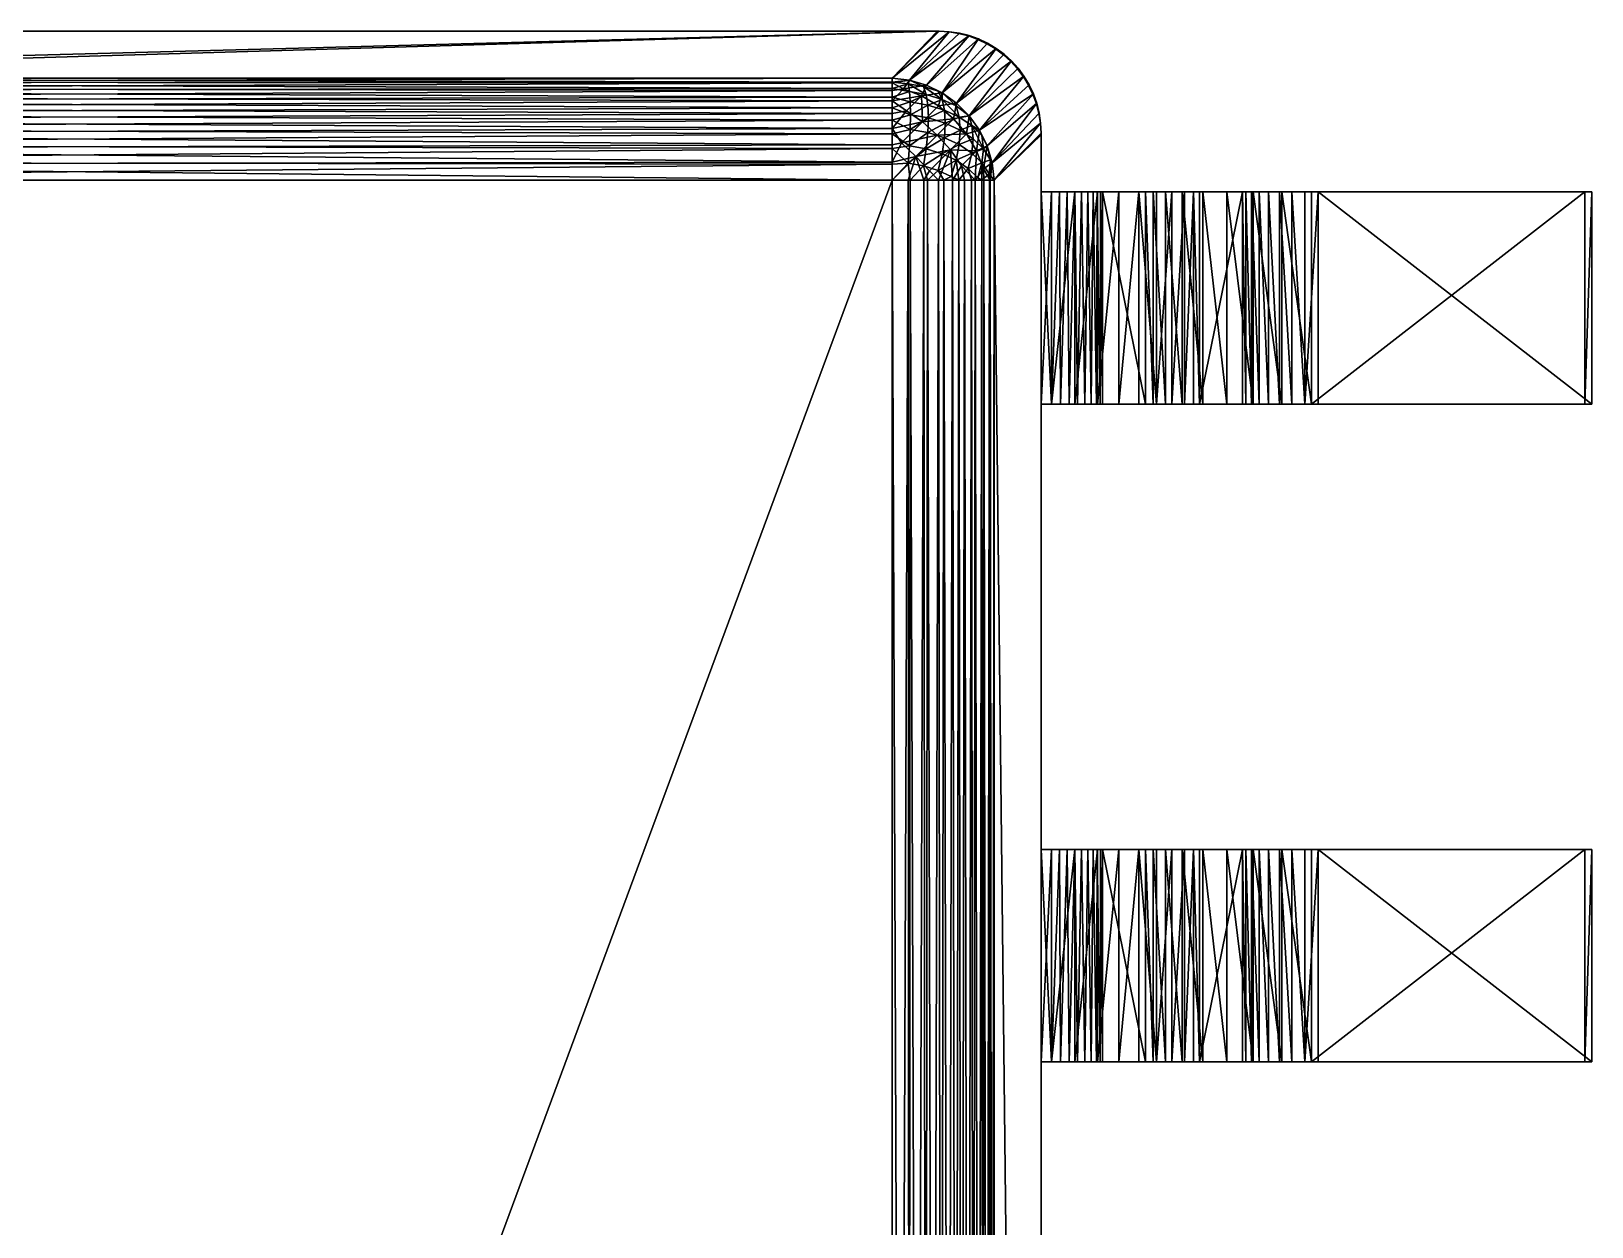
# Model space of a CAD drawing. Extents: x -3.01 to 3.01, y -4.33 to 4.33.
# Drawn here: x 0 to 3.013, y 2.017 to 4.325 of the extents above; entities that cross this region are included whole.
import ezdxf

# ---------------------------------------------------------------- set-up
doc = ezdxf.new("R2010")
doc.units = 0
for name, color, linetype in [('BODY_SO_ncl1_1', 250, 'CONTINUOUS'), ('LEAD_SO_ncl1_1', 7, 'CONTINUOUS'), ('LEAD_SO_ncl1_3', 7, 'CONTINUOUS')]:
    doc.layers.add(name, color=color, linetype=linetype)

msp = doc.modelspace()

# ---------------------------------------------------------------- meshes
at = {"layer": 'BODY_SO_ncl1_1', "color": 250}
mesh = msp.add_polyface(dxfattribs=at)
corners = [(1.695845, 4.230348, 1.589962), (1.662278, 4.234239, 1.58473), (1.772716, 4.324042, 1.069994), (-1.75, 4.325, 1.07), (1.75, 4.325, 1.07), (-1.328829, 4.234239, 1.58473), (1.662278, 4.190487, 1.678558), (1.662278, 4.165835, 1.703209), (-1.328829, 4.177321, 1.692786), (1.662278, 4.210483, 1.65), (-1.328829, 4.197702, 1.669432), (1.662278, 4.225216, 1.618404), (-1.328829, 4.21423, 1.643209), (-1.328829, 4.226507, 1.614747), (1.728431, 4.220814, 1.594027), (1.684398, 4.213867, 1.641252), (1.71906, 4.200326, 1.650952), (1.689832, 4.171098, 1.696058), (-1.340562, 4.188566, 1.680285), (-1.75, 4.325, 0.88), (1.75, 4.325, 0.88), (1.662278, 4.234239, 0.36527), (-1.662278, 4.234239, 0.36527), (1.695845, 4.230348, 0.360038), (1.772716, 4.324042, 0.880006), (1.693213, 4.223426, 0.333729), (1.662278, 4.21423, 0.306791), (1.695844, 4.20854, 0.302315), (1.662278, 4.226507, 0.335253), (1.662278, 4.197702, 0.280568), (1.662278, 4.177321, 0.257214), (1.697456, 4.188451, 0.273868), (1.723153, 4.218113, 0.340061), (1.728431, 4.220814, 0.355973), (1.728331, 4.202776, 0.309185), (1.697998, 4.163768, 0.249255), (1.731502, 4.182409, 0.281068), (-1.662278, 4.190487, 0.271442), (-1.662278, 4.165835, 0.246791), (-1.662278, 4.210483, 0.3), (-1.662278, 4.225216, 0.331596)]
mesh.append_faces([[corners[k] for k in face] for face in [(0, 1, 2), (3, 4, 5), (5, 4, 1), (6, 7, 8), (9, 6, 10), (11, 9, 12), (1, 11, 13), (5, 1, 13), (13, 11, 12), (12, 9, 10), (10, 6, 8), (0, 14, 15), (1, 0, 11), (11, 0, 15), (15, 14, 16), (6, 9, 15), (6, 16, 17), (9, 11, 15), (6, 15, 16), (10, 18, 12), (3, 19, 4), (4, 19, 20), (21, 20, 22), (22, 20, 19), (21, 23, 24), (25, 26, 27), (21, 28, 23), (28, 26, 25), (29, 30, 31), (32, 23, 25), (27, 29, 31), (26, 29, 27), (33, 23, 32), (23, 28, 25), (27, 34, 25), (25, 34, 32), (31, 34, 27), (35, 36, 31), (37, 38, 30), (39, 37, 29), (40, 39, 26), (22, 40, 28), (21, 22, 28), (28, 40, 26), (26, 39, 29), (29, 37, 30)]], dxfattribs={"color": 250})
mesh = msp.add_polyface(dxfattribs=at)
corners = [(1.772241, 4.323758, 1.069994), (1.791246, 4.320701, 1.070002), (1.772716, 4.324042, 1.069994), (1.753031, 4.324986, 1.070049), (1.792081, 4.321186, 1.070002), (1.759083, 4.205914, 1.596804), (1.728431, 4.220814, 1.594027), (1.829195, 4.309982, 1.07), (1.695845, 4.230348, 1.589962), (1.810963, 4.316479, 1.07), (1.662278, 4.234239, 1.58473), (1.752279, 4.324992, 1.070025), (1.751518, 4.324994, 1.070033), (1.75, 4.325, 1.07), (1.71906, 4.200326, 1.650952), (1.751622, 4.180756, 1.656918), (1.786905, 4.186084, 1.598214), (1.720667, 4.149801, 1.704691), (1.751517, 4.324999, 0.880008), (1.75, 4.325, 0.88), (1.753031, 4.324986, 0.879951), (1.662278, 4.234239, 0.36527), (1.772716, 4.324042, 0.880006), (1.772241, 4.323758, 0.880006), (1.792081, 4.321186, 0.879998), (1.791246, 4.320701, 0.879998), (1.728431, 4.220814, 0.355973), (1.759083, 4.205914, 0.353196), (1.829195, 4.309982, 0.88), (1.695845, 4.230348, 0.360038), (1.810963, 4.316479, 0.88), (1.785957, 4.180638, 0.335568), (1.758694, 4.193374, 0.320389), (1.786905, 4.186084, 0.351786), (1.723153, 4.218113, 0.340061), (1.751136, 4.209449, 0.350387), (1.728331, 4.202776, 0.309185), (1.791894, 4.159209, 0.308718), (1.697456, 4.188451, 0.273868), (1.731502, 4.182409, 0.281068), (1.763323, 4.172556, 0.292811)]
mesh.append_faces([[corners[k] for k in face] for face in [(0, 1, 2), (3, 0, 2), (1, 4, 2), (5, 6, 7), (6, 8, 9), (7, 6, 9), (9, 8, 4), (4, 8, 2), (2, 10, 3), (11, 3, 12), (12, 3, 10), (13, 12, 10), (14, 5, 15), (5, 16, 15), (15, 17, 14), (6, 5, 14), (18, 19, 20), (20, 19, 21), (22, 23, 20), (24, 25, 22), (25, 23, 22), (13, 19, 18), (11, 12, 18), (3, 11, 20), (1, 0, 25), (0, 3, 23), (25, 0, 23), (23, 3, 20), (12, 13, 18), (20, 11, 18), (26, 27, 28), (29, 26, 30), (20, 21, 22), (22, 29, 24), (24, 29, 30), (31, 27, 32), (33, 27, 31), (26, 34, 35), (32, 27, 35), (36, 32, 34), (27, 26, 35), (34, 32, 35), (32, 37, 31), (36, 38, 39), (39, 32, 36), (32, 39, 40)]], dxfattribs={"color": 250})
mesh = msp.add_polyface(dxfattribs=at)
corners = [(1.861743, 4.290872, 1.07), (1.877171, 4.279361, 1.07), (1.8631, 4.29191, 1.07), (1.84528, 4.300846, 1.07), (1.846623, 4.301764, 1.07), (1.878491, 4.280509, 1.07), (1.827935, 4.309191, 1.07), (1.829195, 4.309982, 1.07), (1.809867, 4.315829, 1.07), (1.810963, 4.316479, 1.07), (1.791246, 4.320701, 1.070002), (1.792081, 4.321186, 1.070002), (1.786905, 4.186084, 1.598214), (1.759083, 4.205914, 1.596804), (1.811084, 4.161905, 1.598214), (1.892667, 4.267667, 1.07), (1.830914, 4.134083, 1.596804), (1.91691, 4.2381, 1.07), (1.905509, 4.253491, 1.07), (1.810963, 4.316479, 0.88), (1.809868, 4.315829, 0.88), (1.792081, 4.321186, 0.879998), (1.791246, 4.320701, 0.879998), (1.829195, 4.309982, 0.88), (1.827935, 4.30919, 0.88), (1.846623, 4.301764, 0.88), (1.845281, 4.300845, 0.88), (1.8631, 4.29191, 0.88), (1.861744, 4.290872, 0.88), (1.877171, 4.279361, 0.88), (1.811084, 4.161905, 0.351786), (1.830914, 4.134083, 0.353196), (1.91691, 4.2381, 0.88), (1.786905, 4.186084, 0.351786), (1.892667, 4.267667, 0.88), (1.759083, 4.205914, 0.353196), (1.728431, 4.220814, 0.355973), (1.878491, 4.280509, 0.88), (1.905509, 4.253491, 0.88)]
mesh.append_faces([[corners[k] for k in face] for face in [(0, 1, 2), (3, 0, 4), (1, 5, 2), (6, 3, 7), (0, 2, 4), (8, 6, 9), (3, 4, 7), (10, 8, 11), (6, 7, 9), (8, 9, 11), (12, 13, 2), (14, 12, 15), (16, 14, 17), (18, 14, 15), (15, 12, 5), (5, 12, 2), (2, 13, 4), (4, 13, 7), (19, 20, 21), (20, 22, 21), (23, 24, 19), (24, 20, 19), (25, 26, 23), (26, 24, 23), (27, 28, 25), (28, 26, 25), (29, 28, 27), (0, 3, 28), (1, 0, 29), (3, 6, 26), (6, 8, 24), (8, 10, 20), (29, 0, 28), (28, 3, 26), (26, 6, 24), (24, 8, 20), (20, 10, 22), (30, 31, 32), (33, 30, 34), (35, 33, 27), (19, 36, 23), (23, 35, 25), (25, 35, 27), (27, 33, 37), (37, 33, 34), (34, 30, 38)]], dxfattribs={"color": 250})
mesh = msp.add_polyface(dxfattribs=at)
corners = [(1.934191, 4.202935, 1.07), (1.940829, 4.184867, 1.07), (1.941479, 4.185963, 1.07), (1.946186, 4.167081, 1.070002), (1.925846, 4.22028, 1.07), (1.934982, 4.204195, 1.07), (1.915872, 4.236743, 1.07), (1.926764, 4.221623, 1.07), (1.904361, 4.252171, 1.07), (1.91691, 4.2381, 1.07), (1.891421, 4.266421, 1.07), (1.905509, 4.253491, 1.07), (1.877171, 4.279361, 1.07), (1.878491, 4.280509, 1.07), (1.892667, 4.267667, 1.07), (1.830914, 4.134083, 1.596804), (1.811084, 4.161905, 1.598214), (1.878491, 4.280509, 0.88), (1.877171, 4.279361, 0.88), (1.8631, 4.29191, 0.88), (1.892667, 4.267667, 0.88), (1.891421, 4.266421, 0.88), (1.905509, 4.253491, 0.88), (1.904361, 4.252171, 0.88), (1.91691, 4.2381, 0.88), (1.915872, 4.236743, 0.88), (1.925845, 4.220281, 0.88), (1.926764, 4.221623, 0.88), (1.93419, 4.202935, 0.88), (1.934982, 4.204195, 0.88), (1.940829, 4.184868, 0.88), (1.941479, 4.185963, 0.88), (1.946186, 4.167081, 0.879998), (1.945701, 4.166246, 0.879998), (1.811084, 4.161905, 0.351786), (1.830914, 4.134083, 0.353196)]
mesh.append_faces([[corners[k] for k in face] for face in [(0, 1, 2), (1, 3, 2), (4, 0, 5), (0, 2, 5), (6, 4, 7), (4, 5, 7), (8, 6, 9), (6, 7, 9), (10, 8, 11), (8, 9, 11), (12, 10, 13), (10, 11, 14), (10, 14, 13), (5, 15, 7), (7, 15, 9), (9, 16, 11), (17, 18, 19), (20, 21, 17), (21, 18, 17), (22, 21, 20), (23, 21, 22), (24, 23, 22), (25, 23, 24), (26, 25, 27), (28, 26, 29), (25, 24, 27), (30, 28, 31), (26, 27, 29), (28, 29, 31), (30, 31, 32), (23, 10, 21), (6, 8, 25), (4, 6, 26), (0, 4, 28), (1, 0, 30), (8, 10, 23), (10, 12, 21), (33, 1, 30), (30, 0, 28), (28, 4, 26), (26, 6, 25), (25, 8, 23), (21, 12, 18), (22, 34, 24), (24, 35, 27), (27, 35, 29)]], dxfattribs={"color": 250})
mesh = msp.add_polyface(dxfattribs=at)
corners = [(-1.328829, 4.177321, 1.692786), (1.662278, 4.165835, 1.703209), (-1.328829, 4.153576, 1.71271), (1.662278, 4.137278, 1.723205), (-1.328829, 4.127038, 1.728727), (1.662278, 4.105682, 1.737939), (-1.328829, 4.098343, 1.74045), (-1.862294, 4.171413, 1.284867), (-1.850813, 4.200758, 1.27856), (-1.457462, 4.10003, 1.689698), (-1.870454, 4.140447, 1.287567), (-1.465622, 4.069064, 1.692398), (-1.445981, 4.129375, 1.683392), (-1.836307, 4.227726, 1.26881), (-1.431476, 4.156343, 1.673641), (-1.349969, 4.164343, 1.702996), (-1.357606, 4.136186, 1.721432), (-1.363236, 4.104968, 1.735025), (-1.422065, 4.164343, 1.673132), (-1.429702, 4.136186, 1.691569), (-1.435332, 4.104968, 1.705162), (-1.400664, 4.106294, 1.723426), (-1.394924, 4.138124, 1.709567), (-1.41432, 4.180237, 1.660698), (-1.387137, 4.166832, 1.690769), (-1.377546, 4.19153, 1.667614), (-1.825326, 4.09406, 0.299048), (-1.774801, 4.095667, 0.245309), (-1.805756, 4.126622, 0.293082), (-1.780882, 4.155882, 0.291068), (-1.811084, 4.161905, 0.351786), (-1.751622, 4.180756, 0.293082), (-1.786905, 4.186084, 0.351786), (-1.662278, 4.137278, 0.226795), (-1.662278, 4.165835, 0.246791), (-1.689832, 4.171098, 0.253942), (-1.680401, 4.109535, 0.214392), (-1.720667, 4.149801, 0.245309), (-1.662278, 4.105682, 0.212061), (-1.749344, 4.124344, 0.242396), (-1.71906, 4.200326, 0.299048), (-1.662278, 4.190487, 0.271442), (-1.708319, 4.083319, 0.210896), (1.662278, 4.127038, 0.221273), (1.662278, 4.153576, 0.23729)]
mesh.append_faces([[corners[k] for k in face] for face in [(0, 1, 2), (2, 3, 4), (4, 5, 6), (7, 8, 9), (10, 7, 11), (11, 7, 9), (9, 8, 12), (12, 13, 14), (15, 2, 16), (4, 6, 17), (14, 18, 19), (9, 12, 20), (20, 12, 19), (21, 20, 22), (2, 4, 16), (0, 2, 15), (16, 4, 17), (18, 23, 24), (16, 22, 15), (12, 14, 19), (22, 20, 19), (14, 23, 18), (22, 19, 18), (25, 15, 24), (22, 18, 24), (15, 22, 24), (21, 16, 17), (16, 21, 22), (26, 27, 28), (29, 30, 28), (31, 32, 29), (33, 34, 35), (36, 33, 37), (38, 33, 36), (39, 36, 37), (37, 35, 40), (32, 30, 29), (34, 41, 35), (37, 33, 35), (36, 39, 42), (29, 37, 31), (37, 29, 39), (28, 39, 29), (39, 28, 27), (33, 38, 43), (34, 33, 44)]], dxfattribs={"color": 250})
mesh = msp.add_polyface(dxfattribs=at)
corners = [(1.662278, 4.137278, 1.723205), (1.662278, 4.105682, 1.737939), (-1.328829, 4.127038, 1.728727), (1.662278, 4.165835, 1.703209), (-1.328829, 4.153576, 1.71271), (1.780882, 4.155882, 1.658932), (1.811084, 4.161905, 1.598214), (1.805756, 4.126622, 1.656918), (1.751622, 4.180756, 1.656918), (1.786905, 4.186084, 1.598214), (1.689832, 4.171098, 1.696058), (1.680401, 4.109535, 1.735608), (1.720667, 4.149801, 1.704691), (1.749344, 4.124344, 1.707604), (1.71906, 4.200326, 1.650952), (1.662278, 4.190487, 1.678558), (1.708319, 4.083319, 1.739104), (1.774801, 4.095667, 1.704691), (1.697456, 4.188451, 0.273868), (1.662278, 4.177321, 0.257214), (1.697998, 4.163768, 0.249255), (1.662278, 4.153576, 0.23729), (1.662278, 4.127038, 0.221273), (1.697456, 4.135242, 0.229221), (1.811084, 4.161905, 0.351786), (1.786905, 4.186084, 0.351786), (1.785957, 4.180638, 0.335568), (1.763323, 4.172556, 0.292811), (1.791894, 4.159209, 0.308718), (1.758694, 4.193374, 0.320389), (1.662278, 4.098343, 0.20955), (1.695844, 4.103739, 0.214376), (1.731502, 4.182409, 0.281068), (1.73257, 4.157633, 0.256566), (1.764882, 4.147628, 0.268489), (1.793894, 4.134075, 0.284642), (1.731502, 4.129201, 0.236421), (1.728331, 4.097975, 0.221246), (1.763323, 4.119348, 0.248163), (1.758694, 4.088573, 0.232451), (1.791894, 4.106, 0.264071), (1.816297, 4.142795, 0.328279), (-1.662278, 4.165835, 0.246791), (-1.662278, 4.137278, 0.226795), (-1.662278, 4.105682, 0.212061)]
mesh.append_faces([[corners[k] for k in face] for face in [(0, 1, 2), (3, 0, 4), (5, 6, 7), (8, 9, 5), (0, 3, 10), (11, 0, 12), (1, 0, 11), (13, 11, 12), (12, 10, 14), (9, 6, 5), (3, 15, 10), (12, 0, 10), (11, 13, 16), (5, 12, 8), (12, 5, 13), (7, 13, 5), (13, 7, 17), (18, 19, 20), (21, 22, 23), (24, 25, 26), (19, 21, 20), (27, 28, 29), (22, 30, 31), (20, 21, 23), (23, 22, 31), (28, 24, 26), (32, 20, 33), (33, 27, 32), (27, 33, 34), (34, 28, 27), (28, 34, 35), (23, 33, 20), (33, 23, 36), (31, 36, 23), (36, 31, 37), (36, 34, 33), (34, 36, 38), (37, 38, 36), (38, 37, 39), (38, 35, 34), (35, 38, 40), (39, 40, 38), (35, 41, 28), (19, 42, 21), (21, 43, 22), (22, 44, 30)]], dxfattribs={"color": 250})
mesh = msp.add_polyface(dxfattribs=at)
corners = [(1.949042, 4.147716, 1.069994), (1.948758, 4.147241, 1.069994), (1.949986, 4.128031, 1.070049), (1.945701, 4.166246, 1.070002), (1.940829, 4.184867, 1.07), (1.946186, 4.167081, 1.070002), (1.949992, 4.127279, 1.070025), (1.949994, 4.126518, 1.070033), (1.845814, 4.103431, 1.594027), (1.830914, 4.134083, 1.596804), (1.934982, 4.204195, 1.07), (1.855348, 4.070845, 1.589962), (1.941479, 4.185963, 1.07), (1.859239, 4.037278, 1.58473), (1.825326, 4.09406, 1.650952), (1.774801, 4.095667, 1.704691), (1.805756, 4.126622, 1.656918), (1.811084, 4.161905, 1.598214), (1.945701, 4.166246, 0.879998), (1.940829, 4.184868, 0.88), (1.946186, 4.167081, 0.879998), (1.948758, 4.147241, 0.880006), (1.949042, 4.147716, 0.880006), (1.949986, 4.128031, 0.879951), (1.949999, 4.126517, 0.880008), (1.95, 4.125, 0.88), (1.95, 4.125, 1.07), (1.830914, 4.134083, 0.353196), (1.845814, 4.103431, 0.355973), (1.934982, 4.204195, 0.88), (1.855348, 4.070845, 0.360038), (1.941479, 4.185963, 0.88), (1.859239, 4.037278, 0.36527), (1.816297, 4.142795, 0.328279), (1.811084, 4.161905, 0.351786), (1.791894, 4.159209, 0.308718), (1.835748, 4.123844, 0.350864), (1.838424, 4.098165, 0.327437), (1.818673, 4.117408, 0.304504), (1.793894, 4.134075, 0.284642), (1.791894, 4.106, 0.264071), (1.816297, 4.089586, 0.283631)]
mesh.append_faces([[corners[k] for k in face] for face in [(0, 1, 2), (3, 1, 0), (4, 3, 5), (3, 0, 5), (6, 7, 2), (8, 9, 10), (11, 8, 12), (2, 13, 0), (0, 11, 5), (5, 11, 12), (12, 8, 10), (14, 15, 16), (17, 9, 16), (9, 8, 14), (16, 9, 14), (18, 19, 20), (21, 18, 22), (23, 21, 22), (18, 20, 22), (24, 23, 25), (3, 4, 18), (1, 3, 21), (2, 1, 23), (6, 2, 23), (7, 6, 24), (26, 7, 24), (25, 26, 24), (24, 6, 23), (23, 1, 21), (21, 3, 18), (27, 28, 29), (28, 30, 31), (29, 28, 31), (31, 30, 20), (20, 30, 22), (22, 32, 23), (33, 34, 35), (27, 34, 33), (27, 33, 36), (37, 36, 33), (38, 37, 33), (28, 27, 36), (37, 28, 36), (33, 39, 38), (40, 38, 39), (38, 40, 41)]], dxfattribs={"color": 250})
mesh = msp.add_polyface(dxfattribs=at)
corners = [(-1.949986, 4.128031, 0.879951), (-1.95, 4.125, 0.88), (-1.859239, 4.037278, 0.36527), (1.662278, 4.072007, 1.746962), (1.662278, 4.037278, 1.75), (-1.328829, 4.068181, 1.747598), (1.662278, 4.105682, 1.737939), (-1.328829, 4.098343, 1.74045), (1.680401, 4.109535, 1.735608), (1.708319, 4.083319, 1.739104), (-1.875082, 4.10866, 1.28659), (-1.870454, 4.140447, 1.287567), (-1.47025, 4.037278, 1.691421), (-1.465622, 4.069064, 1.692398), (-1.457462, 4.10003, 1.689698), (-1.438781, 4.071655, 1.713489), (-1.404181, 4.072329, 1.731916), (-1.419627, 4.037278, 1.728201), (-1.360116, 4.037278, 1.747538), (-1.390632, 4.037278, 1.740211), (-1.366685, 4.071655, 1.743352), (-1.435332, 4.104968, 1.705162), (-1.363236, 4.104968, 1.735025), (-1.446386, 4.037278, 1.711803), (-1.400664, 4.106294, 1.723426), (-1.855348, 4.070845, 0.360038), (-1.949042, 4.147716, 0.880006), (1.662278, 4.068181, 0.202402), (1.662278, 4.037278, 0.2), (1.693213, 4.070217, 0.205172), (1.662278, 4.098343, 0.20955), (-1.845814, 4.103431, 0.355973), (-1.838867, 4.059398, 0.308748), (-1.851507, 4.037278, 0.335253), (-1.662278, 4.072007, 0.203038), (-1.662278, 4.105682, 0.212061), (-1.680401, 4.109535, 0.214392), (-1.708319, 4.083319, 0.210896), (-1.723343, 4.037278, 0.20955), (-1.734535, 4.055401, 0.214392), (-1.778576, 4.037278, 0.23729), (-1.774801, 4.095667, 0.245309), (-1.796098, 4.064832, 0.253942), (-1.825326, 4.09406, 0.299048), (-1.752038, 4.037278, 0.221273), (-1.822702, 4.037278, 0.280568), (-1.693181, 4.037278, 0.202402), (-1.749344, 4.124344, 0.242396), (-1.662278, 4.037278, 0.2)]
mesh.append_faces([[corners[k] for k in face] for face in [(0, 1, 2), (3, 4, 5), (6, 3, 7), (7, 3, 5), (3, 6, 8), (3, 9, 4), (10, 11, 12), (12, 11, 13), (14, 15, 13), (16, 17, 15), (18, 19, 20), (19, 17, 16), (20, 5, 18), (14, 21, 15), (7, 5, 20), (22, 7, 20), (19, 16, 20), (17, 23, 15), (23, 13, 15), (16, 22, 20), (22, 16, 24), (15, 24, 16), (24, 15, 21), (2, 25, 26), (27, 28, 29), (30, 27, 29), (31, 25, 32), (32, 25, 33), (34, 35, 36), (37, 34, 36), (38, 37, 39), (40, 41, 42), (41, 43, 42), (43, 31, 32), (40, 44, 41), (41, 44, 39), (32, 45, 43), (43, 45, 42), (38, 46, 37), (47, 41, 37), (34, 37, 48), (46, 48, 37), (37, 41, 39), (34, 48, 27), (35, 34, 30), (30, 34, 27)]], dxfattribs={"color": 250})
mesh = msp.add_polyface(dxfattribs=at)
corners = [(1.95, 4.125, 1.07), (1.859239, 4.037278, 1.58473), (1.949994, 4.126518, 1.070033), (1.949986, 4.128031, 1.070049), (1.855348, 4.070845, 1.589962), (1.949042, 4.147716, 1.069994), (1.845814, 4.103431, 1.594027), (1.838867, 4.059398, 1.641252), (1.851507, 4.037278, 1.614747), (1.708319, 4.083319, 1.739104), (1.662278, 4.072007, 1.746962), (1.680401, 4.109535, 1.735608), (1.723343, 4.037278, 1.74045), (1.734535, 4.055401, 1.735608), (1.778576, 4.037278, 1.71271), (1.774801, 4.095667, 1.704691), (1.796098, 4.064832, 1.696058), (1.825326, 4.09406, 1.650952), (1.752038, 4.037278, 1.728727), (1.822702, 4.037278, 1.669432), (1.693181, 4.037278, 1.747598), (1.749344, 4.124344, 1.707604), (1.662278, 4.037278, 1.75), (1.949986, 4.128031, 0.879951), (1.859239, 4.037278, 0.36527), (1.95, 4.125, 0.88), (1.855348, 4.070845, 0.360038), (1.949042, 4.147716, 0.880006), (1.693213, 4.070217, 0.205172), (1.697007, 4.037278, 0.203038), (1.723153, 4.064904, 0.211503), (1.852509, 4.076964, 0.352704), (1.845814, 4.103431, 0.355973), (1.838424, 4.098165, 0.327437), (1.849619, 4.049756, 0.331099), (1.790835, 4.037278, 0.246791), (1.785957, 4.075837, 0.247629), (1.776261, 4.044502, 0.235818), (1.835483, 4.037278, 0.3), (1.835748, 4.070636, 0.306216), (1.827801, 4.042093, 0.287844), (1.791894, 4.106, 0.264071), (1.816297, 4.089586, 0.283631), (1.695844, 4.103739, 0.214376), (1.662278, 4.098343, 0.20955), (1.728331, 4.097975, 0.221246), (1.758694, 4.088573, 0.232451), (1.751136, 4.05624, 0.22183), (1.809242, 4.060175, 0.266294), (1.730682, 4.037278, 0.212061), (1.818673, 4.117408, 0.304504)]
mesh.append_faces([[corners[k] for k in face] for face in [(0, 1, 2), (2, 1, 3), (1, 4, 5), (6, 4, 7), (7, 4, 8), (9, 10, 11), (12, 9, 13), (14, 15, 16), (15, 17, 16), (17, 6, 7), (14, 18, 15), (15, 18, 13), (7, 19, 17), (17, 19, 16), (12, 20, 9), (21, 15, 9), (20, 22, 9), (9, 15, 13), (23, 24, 25), (26, 24, 27), (28, 29, 30), (31, 32, 33), (24, 26, 34), (34, 26, 31), (35, 36, 37), (38, 39, 40), (26, 32, 31), (41, 36, 42), (43, 44, 28), (45, 30, 46), (46, 47, 36), (48, 39, 42), (30, 49, 47), (46, 30, 47), (36, 47, 37), (33, 39, 31), (36, 35, 48), (42, 36, 48), (39, 48, 40), (39, 38, 34), (31, 39, 34), (28, 45, 43), (45, 28, 30), (41, 46, 36), (42, 33, 50), (33, 42, 39)]], dxfattribs={"color": 250})
mesh = msp.add_polyface(dxfattribs=at)
corners = [(-1.859239, -4.037278, 0.36527), (-1.95, 4.125, 0.88), (-1.95, -4.125, 0.88), (-1.95, -4.125, 1.07), (-1.95, 4.125, 1.07), (-1.930622, -4.10866, 1.179898), (1.662278, -4.037278, 1.75), (-1.328829, -4.037278, 1.75), (1.662278, 4.037278, 1.75), (-1.47025, -4.037278, 1.691421), (-1.446386, 4.037278, 1.711803), (-1.446386, -4.037278, 1.711803), (-1.419627, 4.037278, 1.728201), (-1.419627, -4.037278, 1.728201), (-1.390632, 4.037278, 1.740211), (-1.390632, -4.037278, 1.740211), (-1.360116, 4.037278, 1.747538), (-1.360116, -4.037278, 1.747538), (-1.328829, 4.037278, 1.75), (-1.328829, -4.072007, 1.746962), (-1.404181, -4.072329, 1.731916), (-1.438781, -4.071655, 1.713489), (-1.465622, -4.069064, 1.692398), (-1.366685, -4.071655, 1.743352), (-1.457462, -4.10003, 1.689698), (1.662278, -4.068181, 1.747598), (1.662278, -4.098343, 1.74045), (-1.875082, -4.10866, 1.28659), (-1.923046, -4.10866, 1.209457), (-1.923046, 4.10866, 1.209457), (-1.911063, -4.10866, 1.237518), (-1.911063, 4.10866, 1.237518), (-1.894949, -4.10866, 1.263431), (-1.894949, 4.10866, 1.263431), (-1.875082, 4.10866, 1.28659), (-1.855348, -4.070845, 0.360038), (-1.845814, -4.103431, 0.355973), (-1.838867, -4.059398, 0.308748), (-1.850216, -4.037278, 0.331596), (-1.762278, -4.037278, 0.226795), (-1.790835, -4.037278, 0.246791), (-1.796098, -4.064832, 0.253942), (-1.734535, -4.055401, 0.214392), (-1.774801, -4.095667, 0.245309), (-1.697007, -4.037278, 0.203038), (-1.730682, -4.037278, 0.212061), (-1.708319, -4.083319, 0.210896), (-1.815487, -4.037278, 0.271442), (-1.835483, -4.037278, 0.3), (-1.825326, -4.09406, 0.299048), (-1.662278, -4.037278, 0.2), (-1.662278, -4.068181, 0.202402), (1.662278, -4.072007, 0.203038), (1.662278, -4.037278, 0.2), (-1.662278, -4.098343, 0.20955)]
mesh.append_faces([[corners[k] for k in face] for face in [(0, 1, 2), (3, 2, 4), (5, 3, 4), (6, 7, 8), (9, 10, 11), (11, 12, 13), (13, 14, 15), (15, 16, 17), (17, 18, 7), (17, 7, 19), (13, 20, 21), (9, 11, 22), (15, 17, 23), (24, 22, 21), (11, 21, 22), (17, 19, 23), (11, 13, 21), (13, 15, 20), (20, 15, 23), (19, 7, 25), (26, 19, 25), (9, 22, 27), (28, 5, 29), (30, 28, 31), (32, 30, 33), (27, 32, 34), (9, 27, 34), (35, 36, 37), (0, 35, 38), (38, 35, 37), (39, 40, 41), (42, 39, 43), (44, 45, 42), (46, 44, 42), (45, 39, 42), (47, 48, 37), (47, 49, 41), (48, 38, 37), (47, 37, 49), (40, 47, 41), (43, 39, 41), (44, 46, 50), (51, 50, 46), (52, 53, 51), (54, 52, 51), (51, 53, 50)]], dxfattribs={"color": 250})
mesh = msp.add_polyface(dxfattribs=at)
corners = [(-1.859239, 4.037278, 0.36527), (-1.95, 4.125, 0.88), (-1.859239, -4.037278, 0.36527), (-1.95, 4.125, 1.07), (-1.95, -4.125, 0.88), (-1.930622, 4.10866, 1.179898), (-1.930622, -4.10866, 1.179898), (1.859239, 4.037278, 1.58473), (1.95, 4.125, 1.07), (1.95, -4.125, 1.07), (-1.328829, 4.068181, 1.747598), (1.662278, 4.037278, 1.75), (-1.328829, 4.037278, 1.75), (1.855348, 4.070845, 1.589962), (1.851507, 4.037278, 1.614747), (1.796098, 4.064832, 1.696058), (1.822702, 4.037278, 1.669432), (1.802321, 4.037278, 1.692786), (1.83923, 4.037278, 1.643209), (1.838867, 4.059398, 1.641252), (1.778576, 4.037278, 1.71271), (1.752038, 4.037278, 1.728727), (1.723343, 4.037278, 1.74045), (1.734535, 4.055401, 1.735608), (-1.875082, 4.10866, 1.28659), (-1.894949, -4.10866, 1.263431), (-1.894949, 4.10866, 1.263431), (-1.911063, -4.10866, 1.237518), (-1.911063, 4.10866, 1.237518), (-1.923046, -4.10866, 1.209457), (-1.923046, 4.10866, 1.209457), (-1.446386, 4.037278, 1.711803), (-1.47025, 4.037278, 1.691421), (-1.465622, 4.069064, 1.692398), (-1.360116, 4.037278, 1.747538), (-1.47025, -4.037278, 1.691421), (1.95, 4.125, 0.88), (1.762278, 4.037278, 0.226795), (1.776261, 4.044502, 0.235818), (1.751136, 4.05624, 0.22183), (1.693213, 4.070217, 0.205172), (1.662278, 4.037278, 0.2), (1.697007, 4.037278, 0.203038), (1.835483, 4.037278, 0.3), (1.850216, 4.037278, 0.331596), (1.849619, 4.049756, 0.331099), (1.730682, 4.037278, 0.212061), (1.723153, 4.064904, 0.211503), (1.815487, 4.037278, 0.271442), (1.827801, 4.042093, 0.287844), (1.809242, 4.060175, 0.266294), (1.790835, 4.037278, 0.246791), (1.859239, 4.037278, 0.36527), (-1.662278, 4.037278, 0.2), (1.662278, -4.037278, 0.2), (-1.851507, 4.037278, 0.335253), (-1.850216, -4.037278, 0.331596), (-1.83923, 4.037278, 0.306791), (-1.835483, -4.037278, 0.3), (-1.822702, 4.037278, 0.280568), (-1.815487, -4.037278, 0.271442), (-1.802321, 4.037278, 0.257214), (-1.790835, -4.037278, 0.246791), (-1.778576, 4.037278, 0.23729), (-1.762278, -4.037278, 0.226795), (-1.752038, 4.037278, 0.221273), (-1.730682, -4.037278, 0.212061), (-1.723343, 4.037278, 0.20955), (-1.697007, -4.037278, 0.203038), (-1.693181, 4.037278, 0.202402), (-1.662278, -4.037278, 0.2), (-1.855348, 4.070845, 0.360038), (-1.796098, 4.064832, 0.253942), (-1.838867, 4.059398, 0.308748), (-1.734535, 4.055401, 0.214392), (1.662278, 4.068181, 0.202402)]
mesh.append_faces([[corners[k] for k in face] for face in [(0, 1, 2), (3, 4, 1), (5, 6, 3), (7, 8, 9), (10, 11, 12), (13, 7, 14), (15, 16, 17), (18, 16, 19), (14, 18, 19), (17, 20, 15), (21, 22, 23), (24, 25, 26), (26, 27, 28), (28, 29, 30), (30, 6, 5), (31, 32, 33), (12, 34, 10), (35, 24, 32), (8, 36, 9), (37, 38, 39), (40, 41, 42), (43, 44, 45), (42, 46, 47), (46, 37, 39), (48, 49, 50), (51, 48, 50), (37, 51, 38), (44, 52, 45), (48, 43, 49), (41, 53, 54), (0, 2, 55), (55, 56, 57), (57, 58, 59), (59, 60, 61), (61, 62, 63), (63, 64, 65), (65, 66, 67), (67, 68, 69), (69, 70, 53), (71, 0, 55), (72, 59, 61), (57, 59, 73), (55, 57, 73), (61, 63, 72), (65, 67, 74), (75, 53, 41)]], dxfattribs={"color": 250})
mesh = msp.add_polyface(dxfattribs=at)
corners = [(1.662278, 4.037278, 1.75), (-1.328829, -4.037278, 1.75), (-1.328829, 4.037278, 1.75), (-1.360116, 4.037278, 1.747538), (-1.360116, -4.037278, 1.747538), (-1.390632, 4.037278, 1.740211), (-1.390632, -4.037278, 1.740211), (-1.419627, 4.037278, 1.728201), (-1.419627, -4.037278, 1.728201), (-1.446386, 4.037278, 1.711803), (-1.446386, -4.037278, 1.711803), (-1.47025, 4.037278, 1.691421), (-1.47025, -4.037278, 1.691421), (1.835483, -4.037278, 1.65), (1.815487, -4.037278, 1.678558), (1.822702, 4.037278, 1.669432), (1.850216, -4.037278, 1.618404), (1.83923, 4.037278, 1.643209), (1.859239, -4.037278, 1.58473), (1.851507, 4.037278, 1.614747), (1.859239, 4.037278, 1.58473), (1.802321, 4.037278, 1.692786), (1.790835, -4.037278, 1.703209), (1.778576, 4.037278, 1.71271), (1.762278, -4.037278, 1.723205), (1.752038, 4.037278, 1.728727), (1.730682, -4.037278, 1.737939), (1.723343, 4.037278, 1.74045), (1.697007, -4.037278, 1.746962), (1.693181, 4.037278, 1.747598), (1.662278, -4.037278, 1.75), (1.859239, 4.037278, 0.36527), (1.95, -4.125, 0.88), (1.95, 4.125, 0.88), (1.697007, 4.037278, 0.203038), (1.662278, 4.037278, 0.2), (1.693181, -4.037278, 0.202402), (1.730682, 4.037278, 0.212061), (1.723343, -4.037278, 0.20955), (1.762278, 4.037278, 0.226795), (1.752038, -4.037278, 0.221273), (1.790835, 4.037278, 0.246791), (1.778576, -4.037278, 0.23729), (1.815487, 4.037278, 0.271442), (1.802321, -4.037278, 0.257214), (1.835483, 4.037278, 0.3), (1.822702, -4.037278, 0.280568), (1.850216, 4.037278, 0.331596), (1.83923, -4.037278, 0.306791), (1.851507, -4.037278, 0.335253), (1.859239, -4.037278, 0.36527), (1.662278, -4.037278, 0.2), (-1.662278, 4.037278, 0.2), (-1.662278, -4.037278, 0.2), (-1.697007, -4.037278, 0.203038), (-1.693181, 4.037278, 0.202402), (-1.730682, -4.037278, 0.212061), (-1.723343, 4.037278, 0.20955), (-1.762278, -4.037278, 0.226795), (-1.752038, 4.037278, 0.221273), (-1.790835, -4.037278, 0.246791), (-1.778576, 4.037278, 0.23729), (-1.815487, -4.037278, 0.271442), (-1.802321, 4.037278, 0.257214), (-1.835483, -4.037278, 0.3), (-1.822702, 4.037278, 0.280568), (-1.850216, -4.037278, 0.331596), (-1.83923, 4.037278, 0.306791), (-1.859239, -4.037278, 0.36527), (-1.851507, 4.037278, 0.335253)]
mesh.append_faces([[corners[k] for k in face] for face in [(0, 1, 2), (3, 2, 4), (5, 3, 6), (7, 5, 8), (9, 7, 10), (11, 9, 12), (13, 14, 15), (16, 13, 17), (18, 16, 19), (20, 18, 19), (19, 16, 17), (17, 13, 15), (15, 14, 21), (21, 22, 23), (23, 24, 25), (25, 26, 27), (27, 28, 29), (29, 30, 0), (31, 32, 33), (34, 35, 36), (37, 34, 38), (39, 37, 40), (41, 39, 42), (43, 41, 44), (45, 43, 46), (47, 45, 48), (31, 47, 49), (50, 31, 49), (49, 47, 48), (48, 45, 46), (46, 43, 44), (44, 41, 42), (42, 39, 40), (40, 37, 38), (38, 34, 36), (36, 35, 51), (51, 52, 53), (54, 53, 55), (56, 54, 57), (58, 56, 59), (60, 58, 61), (62, 60, 63), (64, 62, 65), (66, 64, 67), (68, 66, 69)]], dxfattribs={"color": 250})
mesh = msp.add_polyface(dxfattribs=at)
corners = [(1.859239, -4.037278, 1.58473), (1.859239, 4.037278, 1.58473), (1.95, -4.125, 1.07), (1.662278, -4.068181, 1.747598), (-1.328829, -4.037278, 1.75), (1.662278, -4.037278, 1.75), (1.848426, -4.068213, 1.616271), (1.855348, -4.070845, 1.589962), (1.790835, -4.037278, 1.703209), (1.815487, -4.037278, 1.678558), (1.788768, -4.072998, 1.700745), (1.695217, -4.068213, 1.744828), (1.730682, -4.037278, 1.737939), (1.728739, -4.070844, 1.735624), (1.697007, -4.037278, 1.746962), (1.850216, -4.037278, 1.618404), (1.762278, -4.037278, 1.723205), (1.835483, -4.037278, 1.65), (1.813451, -4.072456, 1.676132), (1.760242, -4.072456, 1.720779), (1.83354, -4.070844, 1.647685), (1.693181, 4.037278, 1.747598), (1.723343, 4.037278, 1.74045), (1.752038, 4.037278, 1.728727), (1.778576, 4.037278, 1.71271), (1.802321, 4.037278, 1.692786), (1.859239, -4.037278, 0.36527), (1.95, -4.125, 0.88), (1.859239, 4.037278, 0.36527), (1.95, 4.125, 0.88), (1.662278, -4.037278, 0.2), (1.662278, -4.072007, 0.203038), (1.693213, -4.070217, 0.205172), (1.693181, -4.037278, 0.202402), (1.751136, -4.05624, 0.22183), (1.723343, -4.037278, 0.20955), (1.723153, -4.064904, 0.211503), (1.822702, -4.037278, 0.280568), (1.802321, -4.037278, 0.257214), (1.809242, -4.060175, 0.266294), (1.835748, -4.070636, 0.306216), (1.827801, -4.042093, 0.287844), (1.849619, -4.049756, 0.331099), (1.83923, -4.037278, 0.306791), (1.851507, -4.037278, 0.335253), (1.778576, -4.037278, 0.23729), (1.776261, -4.044502, 0.235818), (1.785957, -4.075837, 0.247629), (1.752038, -4.037278, 0.221273), (1.855348, -4.070845, 0.360038)]
mesh.append_faces([[corners[k] for k in face] for face in [(0, 1, 2), (3, 4, 5), (6, 0, 7), (8, 9, 10), (11, 12, 13), (5, 14, 11), (15, 0, 6), (14, 12, 11), (12, 16, 13), (3, 5, 11), (9, 17, 18), (13, 16, 19), (16, 8, 19), (19, 8, 10), (10, 9, 18), (17, 15, 20), (18, 17, 20), (20, 15, 6), (14, 5, 21), (12, 14, 22), (16, 12, 23), (8, 16, 24), (9, 8, 25), (26, 27, 28), (2, 29, 27), (30, 31, 32), (33, 30, 32), (34, 35, 36), (37, 38, 39), (40, 41, 39), (42, 43, 40), (26, 44, 42), (44, 43, 42), (38, 45, 46), (38, 47, 39), (46, 48, 34), (45, 48, 46), (48, 35, 34), (35, 33, 36), (36, 33, 32), (37, 39, 41), (47, 38, 46), (34, 47, 46), (43, 37, 41), (40, 43, 41), (49, 26, 42)]], dxfattribs={"color": 250})
at = {"layer": 'LEAD_SO_ncl1_1', "color": 7}
mesh = msp.add_polyface(dxfattribs=at)
corners = [(2.255598, 3.605, 0.830358), (1.970004, 3.605, 1.07), (2.338837, 3.605, 0.358286), (2.485246, 3.605, 0.226459), (3.013254, 3.605, 0.189537), (3, 3.605), (2.471992, 3.605, 0.036922), (2.151724, 3.605, 0.325292), (2.068485, 3.605, 0.797365), (1.970004, 3.605, 0.88), (1.95, 3.605, 0.88), (1.95, 3.605, 1.07), (2.255598, 4.015, 0.830358), (1.970004, 4.015, 1.07), (1.95, 4.015, 1.07), (1.95, 4.015, 0.88), (1.970004, 4.015, 0.88), (2.068485, 4.015, 0.797365), (2.151724, 4.015, 0.325292), (2.471992, 4.015, 0.036922), (3, 4.015), (3.013254, 4.015, 0.189537), (2.485246, 4.015, 0.226459), (2.338837, 4.015, 0.358286), (2.244387, 3.605, 0.873883), (2.226585, 3.605, 0.915153), (2.20262, 3.605, 0.953176), (2.173067, 3.605, 0.98704), (2.138637, 3.605, 1.01593), (2.100156, 3.605, 1.039153), (2.058549, 3.605, 1.056152), (2.014814, 3.605, 1.066517), (2.459055, 3.605, 0.23049), (2.43389, 3.605, 0.238789), (2.410439, 3.605, 0.251127), (2.389346, 3.605, 0.267166), (2.371189, 3.605, 0.286467), (2.356467, 3.605, 0.3085), (2.345584, 3.605, 0.33266), (2.166482, 3.605, 0.269237), (2.19029, 3.605, 0.216386), (2.222494, 3.605, 0.168189), (2.262211, 3.605, 0.125969), (2.308352, 3.605, 0.090882), (2.359651, 3.605, 0.063893), (2.414701, 3.605, 0.04574), (1.987369, 3.605, 0.878481), (2.004206, 3.605, 0.873969), (2.020004, 3.605, 0.866603), (2.034283, 3.605, 0.856604), (2.046608, 3.605, 0.844279), (2.056607, 3.605, 0.83), (2.063973, 3.605, 0.814202), (2.014814, 4.015, 1.066517), (2.058549, 4.015, 1.056152), (2.100156, 4.015, 1.039153), (2.138637, 4.015, 1.01593), (2.173067, 4.015, 0.98704), (2.20262, 4.015, 0.953176), (2.226585, 4.015, 0.915153), (2.244387, 4.015, 0.873883), (2.064619, 4.015, 0.812373), (2.05848, 4.015, 0.826604), (2.050216, 4.015, 0.839716), (2.040026, 4.015, 0.851393), (2.028153, 4.015, 0.861355), (2.014884, 4.015, 0.869363), (2.000537, 4.015, 0.875225), (1.985456, 4.015, 0.878799), (2.166482, 4.015, 0.269237), (2.19029, 4.015, 0.216386), (2.222494, 4.015, 0.168189), (2.262211, 4.015, 0.125969), (2.308352, 4.015, 0.090882), (2.359651, 4.015, 0.063893), (2.414701, 4.015, 0.04574), (2.459055, 4.015, 0.23049), (2.43389, 4.015, 0.238789), (2.410439, 4.015, 0.251127), (2.389346, 4.015, 0.267166), (2.371189, 4.015, 0.286467), (2.356467, 4.015, 0.3085), (2.345584, 4.015, 0.33266)]
mesh.append_faces([[corners[k] for k in face] for face in [(51, 25, 52), (31, 30, 46), (30, 29, 47), (29, 28, 48), (28, 27, 49), (27, 26, 50), (26, 25, 51), (25, 24, 52), (0, 2, 7), (37, 36, 41), (36, 35, 42), (35, 34, 43), (45, 33, 32), (6, 3, 5), (32, 3, 6), (3, 4, 5), (34, 33, 44), (38, 37, 40), (32, 6, 45), (2, 38, 39), (33, 45, 44), (34, 44, 43), (35, 43, 42), (36, 42, 41), (37, 41, 40), (38, 40, 39), (2, 39, 7), (24, 0, 8), (0, 7, 8), (1, 31, 9), (24, 8, 52), (26, 51, 50), (27, 50, 49), (28, 49, 48), (29, 48, 47), (30, 47, 46), (31, 46, 9), (11, 1, 10), (1, 9, 10), (12, 0, 60), (25, 60, 24), (27, 58, 26), (29, 56, 28), (31, 54, 30), (1, 53, 31), (55, 56, 29), (54, 55, 30), (53, 54, 31), (13, 53, 1), (30, 55, 29), (57, 58, 27), (58, 59, 26), (26, 59, 25), (59, 60, 25), (60, 0, 24), (57, 27, 56), (28, 56, 27), (13, 11, 14), (11, 13, 1), (14, 11, 15), (15, 11, 10), (10, 9, 15), (15, 9, 16), (8, 17, 61), (62, 51, 52), (64, 49, 50), (66, 47, 48), (67, 46, 47), (68, 9, 46), (65, 66, 48), (66, 67, 47), (67, 68, 46), (68, 16, 9), (64, 65, 49), (63, 64, 50), (65, 48, 49), (62, 63, 51), (63, 50, 51), (61, 62, 52), (8, 61, 52), (17, 7, 18), (7, 17, 8), (72, 71, 42), (73, 72, 43), (74, 73, 44), (75, 74, 45), (19, 75, 6), (71, 70, 41), (6, 75, 45), (70, 69, 40), (45, 74, 44), (69, 18, 39), (44, 73, 43), (43, 72, 42), (42, 71, 41), (41, 70, 40), (40, 69, 39), (39, 18, 7), (19, 6, 20), (20, 6, 5), (20, 5, 21), (21, 5, 4), (21, 4, 22), (22, 4, 3), (22, 3, 32), (32, 77, 76), (34, 79, 78), (36, 81, 80), (38, 23, 82), (35, 36, 80), (36, 37, 81), (37, 38, 82), (38, 2, 23), (37, 82, 81), (34, 35, 79), (35, 80, 79), (33, 34, 78), (33, 78, 77), (32, 33, 77), (22, 32, 76), (2, 0, 23), (23, 0, 12), (80, 81, 71), (79, 80, 72), (78, 79, 73), (77, 75, 76), (22, 19, 20), (22, 76, 19), (21, 22, 20), (77, 78, 74), (81, 82, 70), (19, 76, 75), (82, 23, 69), (75, 77, 74), (23, 12, 18), (74, 78, 73), (73, 79, 72), (72, 80, 71), (71, 81, 70), (70, 82, 69), (12, 17, 18), (69, 23, 18), (17, 12, 61), (61, 12, 60), (62, 61, 59), (63, 62, 58), (64, 63, 57), (65, 64, 56), (66, 65, 55), (67, 66, 54), (68, 67, 53), (16, 68, 13), (15, 16, 14), (14, 16, 13), (13, 68, 53), (53, 67, 54), (54, 66, 55), (55, 65, 56), (56, 64, 57), (57, 63, 58), (58, 62, 59), (59, 61, 60)]], dxfattribs={"color": 7})
at = {"layer": 'LEAD_SO_ncl1_3', "color": 7}
mesh = msp.add_polyface(dxfattribs=at)
corners = [(2.255598, 2.335, 0.830358), (1.970004, 2.335, 1.07), (2.338837, 2.335, 0.358286), (2.485246, 2.335, 0.226459), (3.013254, 2.335, 0.189537), (3, 2.335), (2.471992, 2.335, 0.036922), (2.151724, 2.335, 0.325292), (2.068485, 2.335, 0.797365), (1.970004, 2.335, 0.88), (1.95, 2.335, 0.88), (1.95, 2.335, 1.07), (2.255598, 2.745, 0.830358), (1.970004, 2.745, 1.07), (1.95, 2.745, 1.07), (1.95, 2.745, 0.88), (1.970004, 2.745, 0.88), (2.068485, 2.745, 0.797365), (2.151724, 2.745, 0.325292), (2.471992, 2.745, 0.036922), (3, 2.745), (3.013254, 2.745, 0.189537), (2.485246, 2.745, 0.226459), (2.338837, 2.745, 0.358286), (2.244387, 2.335, 0.873883), (2.226585, 2.335, 0.915153), (2.20262, 2.335, 0.953176), (2.173067, 2.335, 0.98704), (2.138637, 2.335, 1.01593), (2.100156, 2.335, 1.039153), (2.058549, 2.335, 1.056152), (2.014814, 2.335, 1.066517), (2.459055, 2.335, 0.23049), (2.43389, 2.335, 0.238789), (2.410439, 2.335, 0.251127), (2.389346, 2.335, 0.267166), (2.371189, 2.335, 0.286467), (2.356467, 2.335, 0.3085), (2.345584, 2.335, 0.33266), (2.166482, 2.335, 0.269237), (2.19029, 2.335, 0.216386), (2.222494, 2.335, 0.168189), (2.262211, 2.335, 0.125969), (2.308352, 2.335, 0.090882), (2.359651, 2.335, 0.063893), (2.414701, 2.335, 0.04574), (1.987369, 2.335, 0.878481), (2.004206, 2.335, 0.873969), (2.020004, 2.335, 0.866603), (2.034283, 2.335, 0.856604), (2.046608, 2.335, 0.844279), (2.056607, 2.335, 0.83), (2.063973, 2.335, 0.814202), (2.014814, 2.745, 1.066517), (2.058549, 2.745, 1.056152), (2.100156, 2.745, 1.039153), (2.138637, 2.745, 1.01593), (2.173067, 2.745, 0.98704), (2.20262, 2.745, 0.953176), (2.226585, 2.745, 0.915153), (2.244387, 2.745, 0.873883), (2.064619, 2.745, 0.812373), (2.05848, 2.745, 0.826604), (2.050216, 2.745, 0.839716), (2.040026, 2.745, 0.851393), (2.028153, 2.745, 0.861355), (2.014884, 2.745, 0.869363), (2.000537, 2.745, 0.875225), (1.985456, 2.745, 0.878799), (2.166482, 2.745, 0.269237), (2.19029, 2.745, 0.216386), (2.222494, 2.745, 0.168189), (2.262211, 2.745, 0.125969), (2.308352, 2.745, 0.090882), (2.359651, 2.745, 0.063893), (2.414701, 2.745, 0.04574), (2.459055, 2.745, 0.23049), (2.43389, 2.745, 0.238789), (2.410439, 2.745, 0.251127), (2.389346, 2.745, 0.267166), (2.371189, 2.745, 0.286467), (2.356467, 2.745, 0.3085), (2.345584, 2.745, 0.33266)]
mesh.append_faces([[corners[k] for k in face] for face in [(51, 25, 52), (31, 30, 46), (30, 29, 47), (29, 28, 48), (28, 27, 49), (27, 26, 50), (26, 25, 51), (25, 24, 52), (0, 2, 7), (37, 36, 41), (36, 35, 42), (35, 34, 43), (45, 33, 32), (6, 3, 5), (32, 3, 6), (3, 4, 5), (34, 33, 44), (38, 37, 40), (32, 6, 45), (2, 38, 39), (33, 45, 44), (34, 44, 43), (35, 43, 42), (36, 42, 41), (37, 41, 40), (38, 40, 39), (2, 39, 7), (24, 0, 8), (0, 7, 8), (1, 31, 9), (24, 8, 52), (26, 51, 50), (27, 50, 49), (28, 49, 48), (29, 48, 47), (30, 47, 46), (31, 46, 9), (11, 1, 10), (1, 9, 10), (12, 0, 60), (25, 60, 24), (27, 58, 26), (29, 56, 28), (31, 54, 30), (1, 53, 31), (55, 56, 29), (54, 55, 30), (53, 54, 31), (13, 53, 1), (30, 55, 29), (57, 58, 27), (58, 59, 26), (26, 59, 25), (59, 60, 25), (60, 0, 24), (57, 27, 56), (28, 56, 27), (13, 11, 14), (11, 13, 1), (14, 11, 15), (15, 11, 10), (10, 9, 15), (15, 9, 16), (8, 17, 61), (62, 51, 52), (64, 49, 50), (66, 47, 48), (67, 46, 47), (68, 9, 46), (65, 66, 48), (66, 67, 47), (67, 68, 46), (68, 16, 9), (64, 65, 49), (63, 64, 50), (65, 48, 49), (62, 63, 51), (63, 50, 51), (61, 62, 52), (8, 61, 52), (17, 7, 18), (7, 17, 8), (72, 71, 42), (73, 72, 43), (74, 73, 44), (75, 74, 45), (19, 75, 6), (71, 70, 41), (6, 75, 45), (70, 69, 40), (45, 74, 44), (69, 18, 39), (44, 73, 43), (43, 72, 42), (42, 71, 41), (41, 70, 40), (40, 69, 39), (39, 18, 7), (19, 6, 20), (20, 6, 5), (20, 5, 21), (21, 5, 4), (21, 4, 22), (22, 4, 3), (22, 3, 32), (32, 77, 76), (34, 79, 78), (36, 81, 80), (38, 23, 82), (35, 36, 80), (36, 37, 81), (37, 38, 82), (38, 2, 23), (37, 82, 81), (34, 35, 79), (35, 80, 79), (33, 34, 78), (33, 78, 77), (32, 33, 77), (22, 32, 76), (2, 0, 23), (23, 0, 12), (80, 81, 71), (79, 80, 72), (78, 79, 73), (77, 75, 76), (22, 19, 20), (22, 76, 19), (21, 22, 20), (77, 78, 74), (81, 82, 70), (19, 76, 75), (82, 23, 69), (75, 77, 74), (23, 12, 18), (74, 78, 73), (73, 79, 72), (72, 80, 71), (71, 81, 70), (70, 82, 69), (12, 17, 18), (69, 23, 18), (17, 12, 61), (61, 12, 60), (62, 61, 59), (63, 62, 58), (64, 63, 57), (65, 64, 56), (66, 65, 55), (67, 66, 54), (68, 67, 53), (16, 68, 13), (15, 16, 14), (14, 16, 13), (13, 68, 53), (53, 67, 54), (54, 66, 55), (55, 65, 56), (56, 64, 57), (57, 63, 58), (58, 62, 59), (59, 61, 60)]], dxfattribs={"color": 7})

doc.saveas('drawing.dxf')
